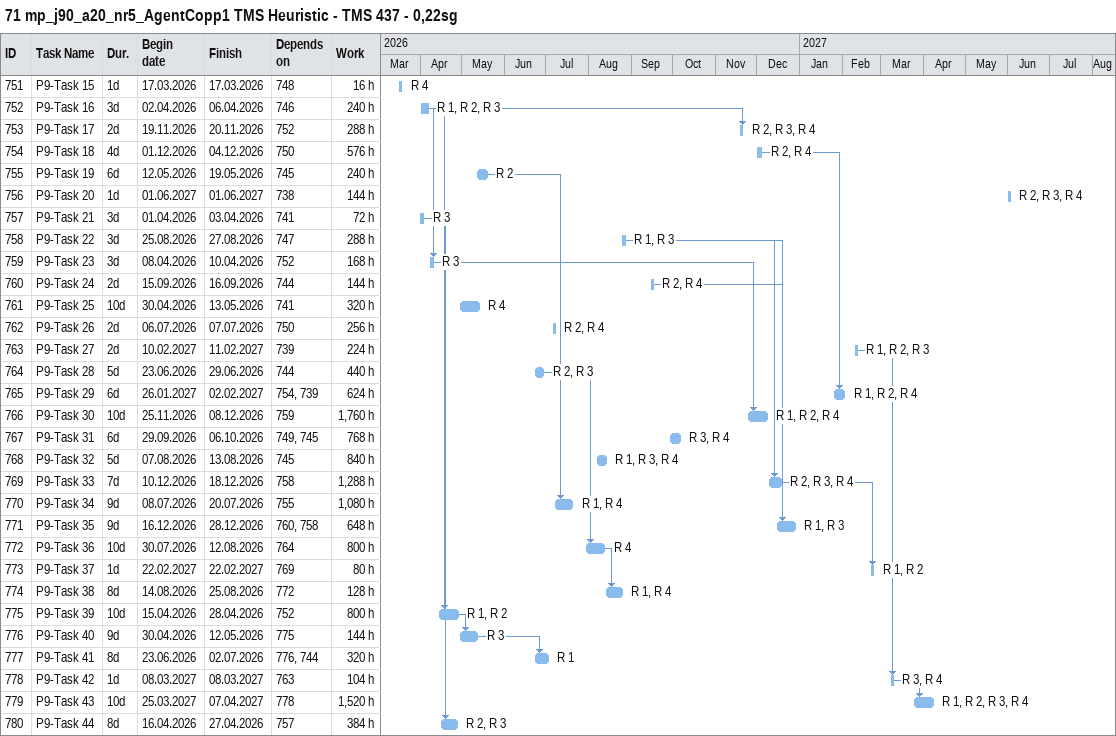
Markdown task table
71 mp_j90_a20_nr5_AgentCopp1 TMS Heuristic - TMS 437 - 0,22sg

| ID | Task | Duration | Start | Finish | Predecessors | Resources | Work (h) |
|---|---|---|---|---|---|---|---|
| 751 | P9-Task 15 | 1d | 2026-03-17 | 2026-03-17 | 748 | R 4 | 16 |
| 752 | P9-Task 16 | 3d | 2026-04-02 | 2026-04-06 | 746 | R 1, R 2, R 3 | 240 |
| 753 | P9-Task 17 | 2d | 2026-11-19 | 2026-11-20 | 752 | R 2, R 3, R 4 | 288 |
| 754 | P9-Task 18 | 4d | 2026-12-01 | 2026-12-04 | 750 | R 2, R 4 | 576 |
| 755 | P9-Task 19 | 6d | 2026-05-12 | 2026-05-19 | 745 | R 2 | 240 |
| 756 | P9-Task 20 | 1d | 2027-06-01 | 2027-06-01 | 738 | R 2, R 3, R 4 | 144 |
| 757 | P9-Task 21 | 3d | 2026-04-01 | 2026-04-03 | 741 | R 3 | 72 |
| 758 | P9-Task 22 | 3d | 2026-08-25 | 2026-08-27 | 747 | R 1, R 3 | 288 |
| 759 | P9-Task 23 | 3d | 2026-04-08 | 2026-04-10 | 752 | R 3 | 168 |
| 760 | P9-Task 24 | 2d | 2026-09-15 | 2026-09-16 | 744 | R 2, R 4 | 144 |
| 761 | P9-Task 25 | 10d | 2026-04-30 | 2026-05-13 | 741 | R 4 | 320 |
| 762 | P9-Task 26 | 2d | 2026-07-06 | 2026-07-07 | 750 | R 2, R 4 | 256 |
| 763 | P9-Task 27 | 2d | 2027-02-10 | 2027-02-11 | 739 | R 1, R 2, R 3 | 224 |
| 764 | P9-Task 28 | 5d | 2026-06-23 | 2026-06-29 | 744 | R 2, R 3 | 440 |
| 765 | P9-Task 29 | 6d | 2027-01-26 | 2027-02-02 | 754, 739 | R 1, R 2, R 4 | 624 |
| 766 | P9-Task 30 | 10d | 2026-11-25 | 2026-12-08 | 759 | R 1, R 2, R 4 | 1760 |
| 767 | P9-Task 31 | 6d | 2026-09-29 | 2026-10-06 | 749, 745 | R 3, R 4 | 768 |
| 768 | P9-Task 32 | 5d | 2026-08-07 | 2026-08-13 | 745 | R 1, R 3, R 4 | 840 |
| 769 | P9-Task 33 | 7d | 2026-12-10 | 2026-12-18 | 758 | R 2, R 3, R 4 | 1288 |
| 770 | P9-Task 34 | 9d | 2026-07-08 | 2026-07-20 | 755 | R 1, R 4 | 1080 |
| 771 | P9-Task 35 | 9d | 2026-12-16 | 2026-12-28 | 760, 758 | R 1, R 3 | 648 |
| 772 | P9-Task 36 | 10d | 2026-07-30 | 2026-08-12 | 764 | R 4 | 800 |
| 773 | P9-Task 37 | 1d | 2027-02-22 | 2027-02-22 | 769 | R 1, R 2 | 80 |
| 774 | P9-Task 38 | 8d | 2026-08-14 | 2026-08-25 | 772 | R 1, R 4 | 128 |
| 775 | P9-Task 39 | 10d | 2026-04-15 | 2026-04-28 | 752 | R 1, R 2 | 800 |
| 776 | P9-Task 40 | 9d | 2026-04-30 | 2026-05-12 | 775 | R 3 | 144 |
| 777 | P9-Task 41 | 8d | 2026-06-23 | 2026-07-02 | 776, 744 | R 1 | 320 |
| 778 | P9-Task 42 | 1d | 2027-03-08 | 2027-03-08 | 763 | R 3, R 4 | 104 |
| 779 | P9-Task 43 | 10d | 2027-03-25 | 2027-04-07 | 778 | R 1, R 2, R 3, R 4 | 1520 |
| 780 | P9-Task 44 | 8d | 2026-04-16 | 2026-04-27 | 757 | R 2, R 3 | 384 |
